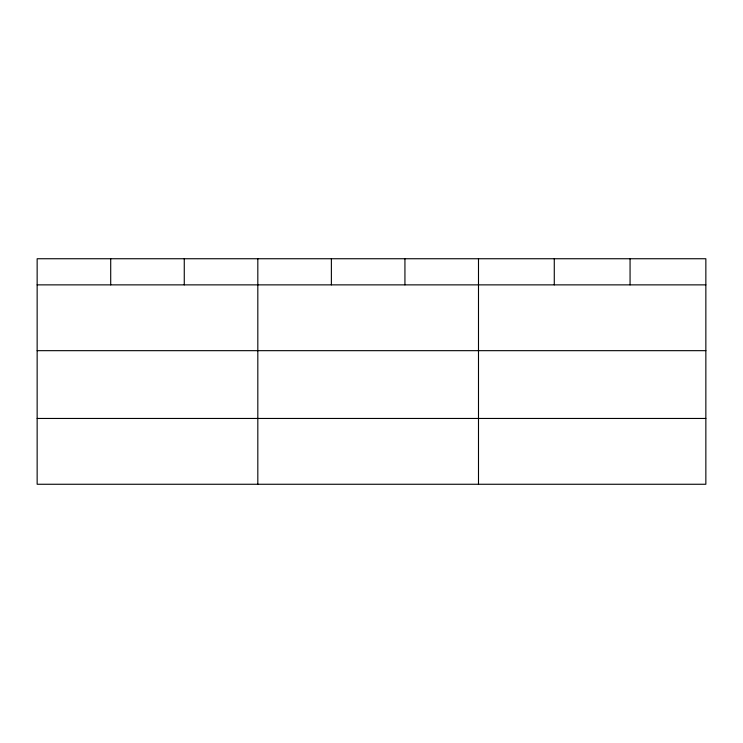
<?xml version="1.0" encoding="UTF-8"?>
<svg xmlns="http://www.w3.org/2000/svg" width="743" height="743" viewBox="0 0 743 743"><rect width="100%" height="100%" fill="white"/><g stroke="black" fill="none" stroke-linecap="round" stroke-linejoin="round"><path stroke-width="1.11" d="M705.85 350.668L705.85 258.74L37.15 258.74L37.15 484.26L705.85 484.26L705.85 350.668L37.15 350.668M37.15 284.866L705.85 284.866M37.15 418.458L705.85 418.458M630.064 258.74L630.064 284.866M554.278 258.74L554.278 284.866M478.492 258.74L478.492 484.26M404.935 258.74L404.935 284.866M331.378 258.74L331.378 284.866M257.821 258.74L257.821 484.26M184.264 258.74L184.264 284.866M110.707 258.74L110.707 284.866"/></g></svg>
